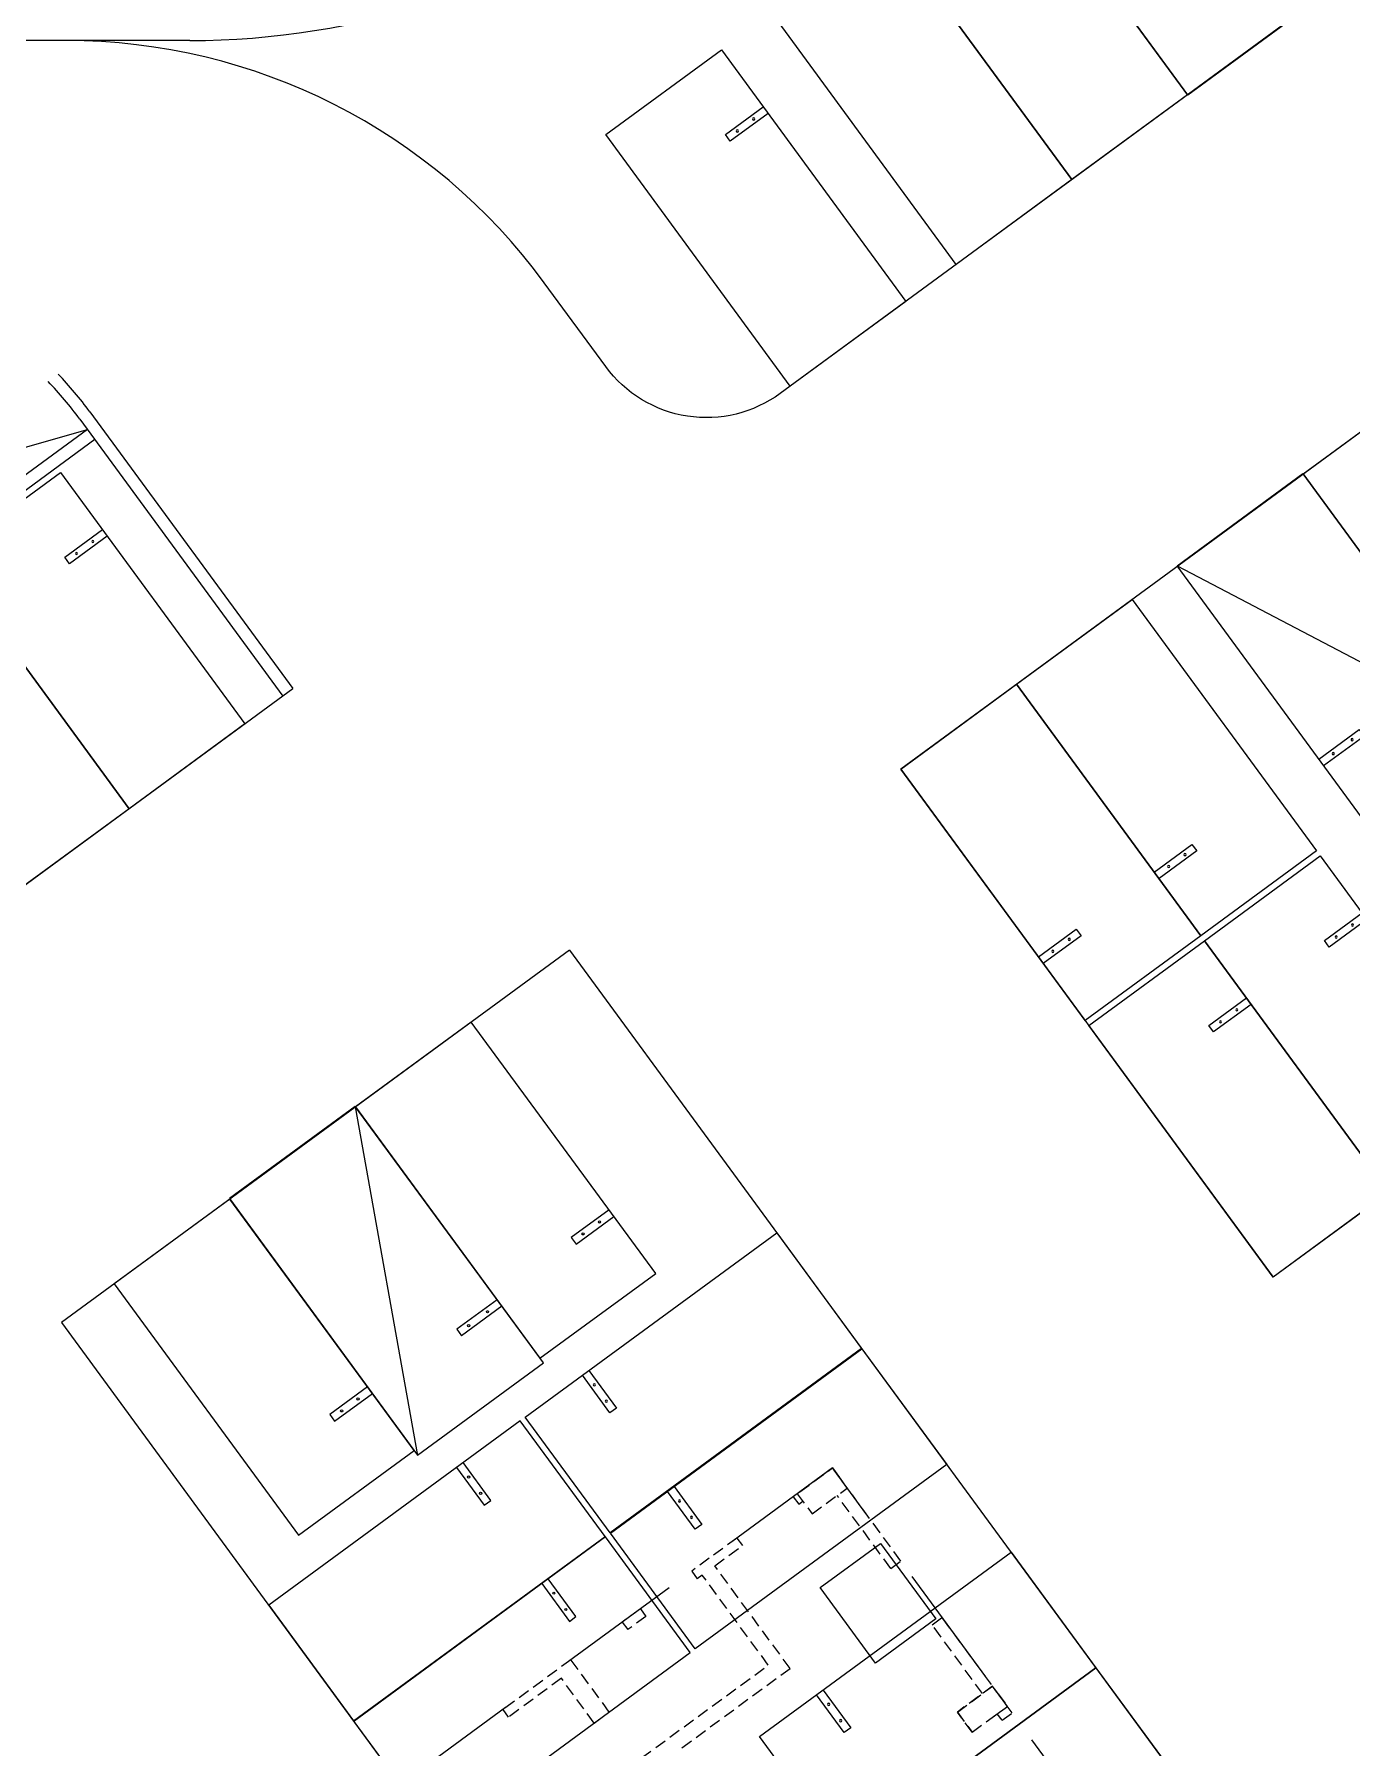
# Model space of a CAD drawing. Header units: millimetres. Extents: x 75184266 to 76346726, y -35850126 to -33679385.
# Drawn here: x 75341870 to 75362992, y -34607070 to -34579597 of the extents above; entities that cross this region are included whole.
import ezdxf

# ---------------------------------------------------------------- set-up
doc = ezdxf.new("R2010")
doc.units = ezdxf.units.MM
doc.header["$LTSCALE"] = 50
doc.header["$MEASUREMENT"] = 0
doc.linetypes.add('HIDDEN2', pattern=[0.1875, 0.125, -0.0625])
doc.linetypes.add('XR-지하3층$0$H', pattern=[1.3, 0.8, -0.5])
doc.layers.add('XR-지하3층$0$일반주차', color=8, linetype='CONTINUOUS')
doc.layers.add('XR-지하3층$0$확장형주차', color=8, linetype='CONTINUOUS')
doc.layers.add('건축', color=8, linetype='CONTINUOUS', plot=False)

# ---------------------------------------------------------------- blocks, each defined once
blk = doc.blocks.new('XR-지하3층$0$일반형 주차')
at = {"layer": 'XR-지하3층$0$일반주차'}
for p, q in [((750, 3865), (0, 3865)), ((750, 3735), (750, 3865)), ((0, 3735), (750, 3735))]:
    blk.add_line(p, q, dxfattribs=at)
blk.add_lwpolyline([(2300, 5000), (0, 5000), (0, 0), (2300, 0)], close=True, dxfattribs=at)
for centre in [(238, 3800), (563, 3800)]:
    blk.add_circle(centre, 17.5, dxfattribs=at)
blk = doc.blocks.new('XR-지하3층$0$확장형 주차')
at = {"layer": 'XR-지하3층$0$확장형주차', "color": 7}
for p, q in [((0, 3965), (800, 3965)), ((800, 3835), (800, 3965)), ((0, 3835), (800, 3835))]:
    blk.add_line(p, q, dxfattribs=at)
blk.add_lwpolyline([(2500, 5100), (0, 0)], dxfattribs=at)
blk.add_lwpolyline([(2500, 5091), (0, 5091), (0, -9), (2500, -9)], close=True, dxfattribs=at)
for centre in [(238, 3900), (613, 3900)]:
    blk.add_circle(centre, 17.5, dxfattribs=at)

msp = doc.modelspace()

# ---------------------------------------------------------------- linework, layer by layer
at = {"layer": '건축'}
for p, q in [((75386247.2, -34569027.6), (75355762.4, -34591377.5)), ((75392219, -34577173), (75361734.2, -34599522.9)), ((75346016.6, -34590090.9), (75333997.7, -34598902.5)), ((75355762.4, -34591377.5), (75361734.2, -34599522.9)), ((75350450.6, -34594279.9), (75342305.2, -34600251.7)), ((75350450.6, -34594279.9), (75373539.3, -34625772.5)), ((75342305.2, -34600251.7), (75363494.5, -34629153.6))]:
    msp.add_line(p, q, dxfattribs=at)
at = {"layer": '건축', "ltscale": 3}
msp.add_line((75344361.9, -34579696.9), (75339065.5, -34579696.9), dxfattribs=at)
at = {"layer": '건축', "ltscale": 0.5}
for p, q in [((75342760.3, -34585649.3), (75346015.1, -34590088.8)), ((75342721.6, -34585934.8), (75333272.8, -34592862.2)), ((75334722, -34588211.2, 0), (75342721.6, -34585934.8)), ((75342599, -34585767.6), (75345853.8, -34590207.1)), ((75342839.8, -34586096.1), (75333391, -34593023.5))]:
    msp.add_line(p, q, dxfattribs=at)
at = {"layer": '건축', "linetype": 'HIDDEN2', "ltscale": 30}
for p, q in [((75354144, -34602968.6), (75354668.2, -34602584.3)), ((75354668.2, -34602584.3), (75354816, -34602785.9)), ((75354039.1, -34603045.5), (75354127.8, -34603166.5)), ((75353135.9, -34603707.7), (75353224.6, -34603828.7)), ((75352692.3, -34604032.9), (75352410.1, -34604239.8)), ((75355600.7, -34604194.5), (75355762, -34604076.3)), ((75355600.7, -34604194.5), (75355762, -34604076.3)), ((75352410.1, -34604239.8), (75352498.7, -34604360.8)), ((75351587.4, -34604842.9), (75351297.1, -34605055.8)), ((75351587.4, -34604842.9), (75351676.1, -34604963.9)), ((75356263, -34605097.8), (75356424.2, -34604979.5)), ((75351379.6, -34607400.8), (75353637.8, -34605745.3)), ((75352253.3, -34607070.3), (75353987.2, -34605799.1)), ((75356669.7, -34606498.3), (75357234.3, -34606084.4)), ((75357323, -34606205.4), (75357470.8, -34606407)), ((75349474.5, -34606578.1), (75349385.8, -34606457.1)), ((75356906.2, -34606820.9), (75357470.8, -34606407)), ((75357386.4, -34606630.1), (75357547.6, -34606511.9))]:
    msp.add_line(p, q, dxfattribs=at)
at = {"layer": '건축', "elevation": 0}
msp.add_lwpolyline([(75382699.6, -34564188.7), (75353827.8, -34585356.1, -0.4142136), (75351032.3, -34584925.7), (75350045.7, -34583579.9)], format="xyb", dxfattribs=at)
at = {"layer": '건축', "linetype": 'XR-지하3층$0$H', "ltscale": 50}
msp.add_lwpolyline([(75360968.1, -34611177.3), (75354668.2, -34602584.3), (75346990.5, -34608213.1)], dxfattribs=at)
at = {"layer": '건축', "linetype": 'HIDDEN2', "ltscale": 30}
for points in [[(75354668.2, -34602584.3), (75354039.1, -34603045.5)], [(75355762, -34604076.3), (75354668.2, -34602584.3)], [(75354127.8, -34603166.5), (75354192.3, -34603119.2)], [(75355600.7, -34604194.5), (75354743.4, -34603025.1)], [(75353135.9, -34603707.7), (75352692.3, -34604032.9)], [(75352781, -34604153.9), (75353224.6, -34603828.7)], [(75352579.4, -34604301.7), (75352498.7, -34604360.8)], [(75353637.8, -34605745.3), (75352579.4, -34604301.7)], [(75353987.2, -34605799.1), (75352781, -34604153.9)], [(75351297.1, -34605055.8), (75351385.8, -34605176.8)], [(75351676.1, -34604963.9), (75351385.8, -34605176.8)], [(75357073, -34606202.7), (75356263, -34605097.8)], [(75357547.6, -34606511.9), (75356424.2, -34604979.5)], [(75351089.4, -34606497.6), (75350474.5, -34605658.9), (75349385.8, -34606457.1)], [(75350321.3, -34605957.2), (75349474.5, -34606578.1)], [(75350847.5, -34606675), (75350321.3, -34605957.2)], [(75350847.5, -34606675), (75351089.4, -34606497.6)], [(75356906.2, -34606820.9), (75356669.7, -34606498.3)], [(75357228.8, -34606584.4), (75357470.8, -34606407)], [(75357386.4, -34606630.1), (75357309.5, -34606525.3)]]:
    msp.add_lwpolyline(points, dxfattribs=at)
for points in [[(75354668.2, -34602584.3), (75354103.7, -34602998.2), (75354340.2, -34603320.8), (75354904.7, -34602906.9)], [(75357234.3, -34606084.4), (75356669.7, -34606498.3), (75356906.2, -34606820.9), (75357470.8, -34606407)]]:
    msp.add_lwpolyline(points, close=True, dxfattribs=at)
at = {"layer": '건축'}
msp.add_lwpolyline([(75356324, -34605003.5), (75355356.2, -34605713), (75354469.3, -34604503.3), (75355437.1, -34603793.7)], close=True, dxfattribs=at)
at = {"layer": '건축', "ltscale": 3}
msp.add_arc((75344361.9, -34566996.9, 0), 12700, 270, 306.1676, dxfattribs=at)
at = {"layer": '건축'}
msp.add_arc((75342384.1, -34589196.9, 0), 9500, 36.24693, 90, dxfattribs=at)
at = {"layer": '건축', "ltscale": 0.5}
for radius, end in [(6000, 43.78756), (5800, 44.04917)]:
    msp.add_arc((75337921.4, -34589196.9, 0), radius, 36.24693, end, dxfattribs=at)

# ---------------------------------------------------------------- block references
at = {"layer": '건축', "xscale": -1}
for name, p, rotation in [('XR-지하3층$0$확장형 주차', (75362376.4, -34579088.7), 36.24693336340453), ('XR-지하3층$0$일반형 주차', (75360360.2, -34580566.8), 36.24693336340453), ('XR-지하3층$0$일반형 주차', (75358505.4, -34581926.7), 36.24693336340453), ('XR-지하3층$0$일반형 주차', (75355842.7, -34583878.9), 36.24693336340453), ('XR-지하3층$0$일반형 주차', (75362214.2, -34586647.3), 216.2469333634046), ('XR-지하3층$0$일반형 주차', (75345248.1, -34590654.3), 36.24693336340453), ('XR-지하3층$0$확장형 주차', (75360198.1, -34588125.5), 216.2469333634046), ('XR-지하3층$0$일반형 주차', (75343393.2, -34592014.2), 36.24693336340453), ('XR-지하3층$0$일반형 주차', (75357617.3, -34590017.6), 216.2469333634046), ('XR-지하3층$0$일반형 주차', (75355762.4, -34591377.5), 216.2469333634046), ('XR-지하3층$0$일반형 주차', (75365444, -34596803.1), 36.24693336340453), ('XR-지하3층$0$일반형 주차', (75363589.1, -34598163), 36.24693336340453), ('XR-지하3층$0$일반형 주차', (75353773.8, -34598812.7), 126.2469333594608), ('XR-지하3층$0$일반형 주차', (75355139.4, -34600675.4), 126.2469333594608), ('XR-지하3층$0$일반형 주차', (75357530.2, -34603936.4), 126.2469333594608), ('XR-지하3층$0$일반형 주차', (75358890.1, -34605791.3), 126.2469333594608)]:
    msp.add_blockref(name, p, dxfattribs=dict(at, rotation=rotation))
at = {"layer": '건축'}
for name, p, rotation in [('XR-지하3층$0$일반형 주차', (75348876.3, -34595434.1), 216.2469349003094), ('XR-지하3층$0$확장형 주차', (75347021.4, -34596794), 216.2469349003094), ('XR-지하3층$0$일반형 주차', (75345005.2, -34598272.1), 216.2469349003094), ('XR-지하3층$0$일반형 주차', (75345628.4, -34604784.5), 306.2469333594607), ('XR-지하3층$0$일반형 주차', (75346994, -34606647.2), 306.2469333594607)]:
    msp.add_blockref(name, p, dxfattribs=dict(at, rotation=rotation))

doc.saveas('drawing.dxf')
